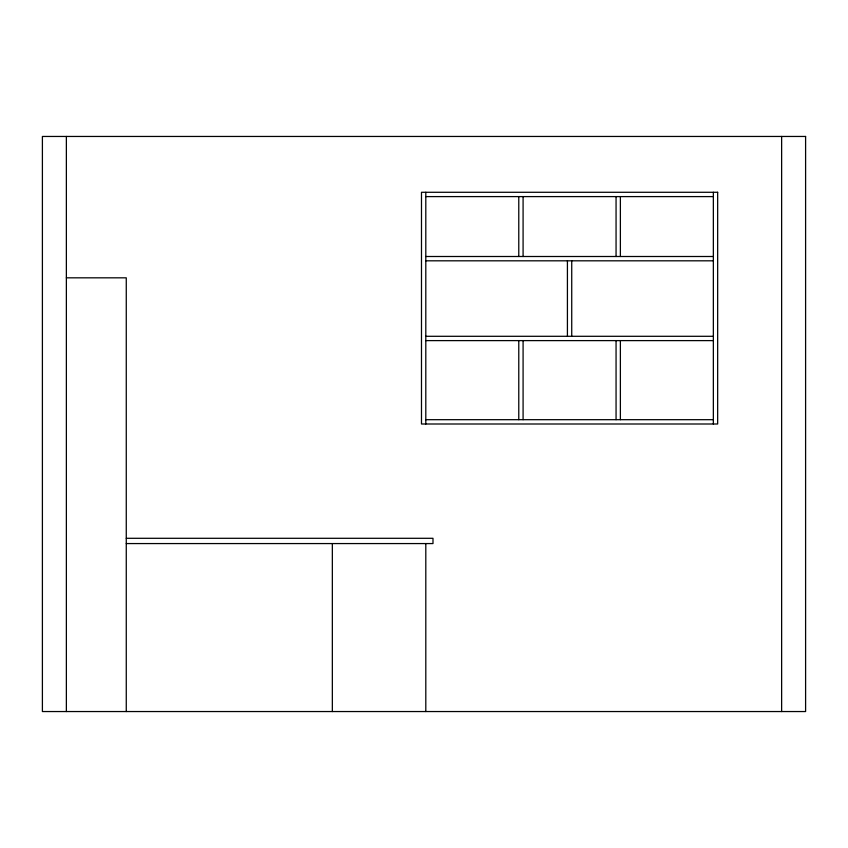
<?xml version="1.0" encoding="UTF-8"?>
<svg xmlns="http://www.w3.org/2000/svg" width="848" height="848" viewBox="0 0 848 848"><rect width="100%" height="100%" fill="white"/><g stroke="black" fill="none" stroke-linecap="round" stroke-linejoin="round"><path stroke-width="1.27" d="M425.802 196.598L713.348 196.598M425.802 256.499L713.348 256.499M425.802 260.813L713.348 260.813M66.367 277.826L126.267 277.826L126.267 711.546M425.802 336.296L713.348 336.296M425.802 340.61L713.348 340.61M425.802 419.686L713.348 419.686M126.267 538.3L432.989 538.3L432.989 543.568L126.267 543.568M781.633 136.454L781.633 711.546M713.348 192.284L713.348 424M620.376 196.598L620.376 256.499M620.376 340.61L620.376 419.686M616.061 196.598L616.061 256.499M616.061 340.61L616.061 419.686M571.732 260.813L571.732 336.296M567.418 260.813L567.418 336.296M523.089 196.598L523.089 256.499M523.089 340.61L523.089 419.686M518.775 196.598L518.775 256.499M518.775 340.61L518.775 419.686M425.802 192.284L425.802 424M425.802 543.568L425.802 711.546M332.342 543.568L332.342 711.546M66.367 136.454L66.367 711.546M805.6 136.454L42.4 136.454L42.4 711.546L805.6 711.546L805.6 136.454M717.662 192.284L421.488 192.284L421.488 424L717.662 424L717.662 192.284"/></g></svg>
